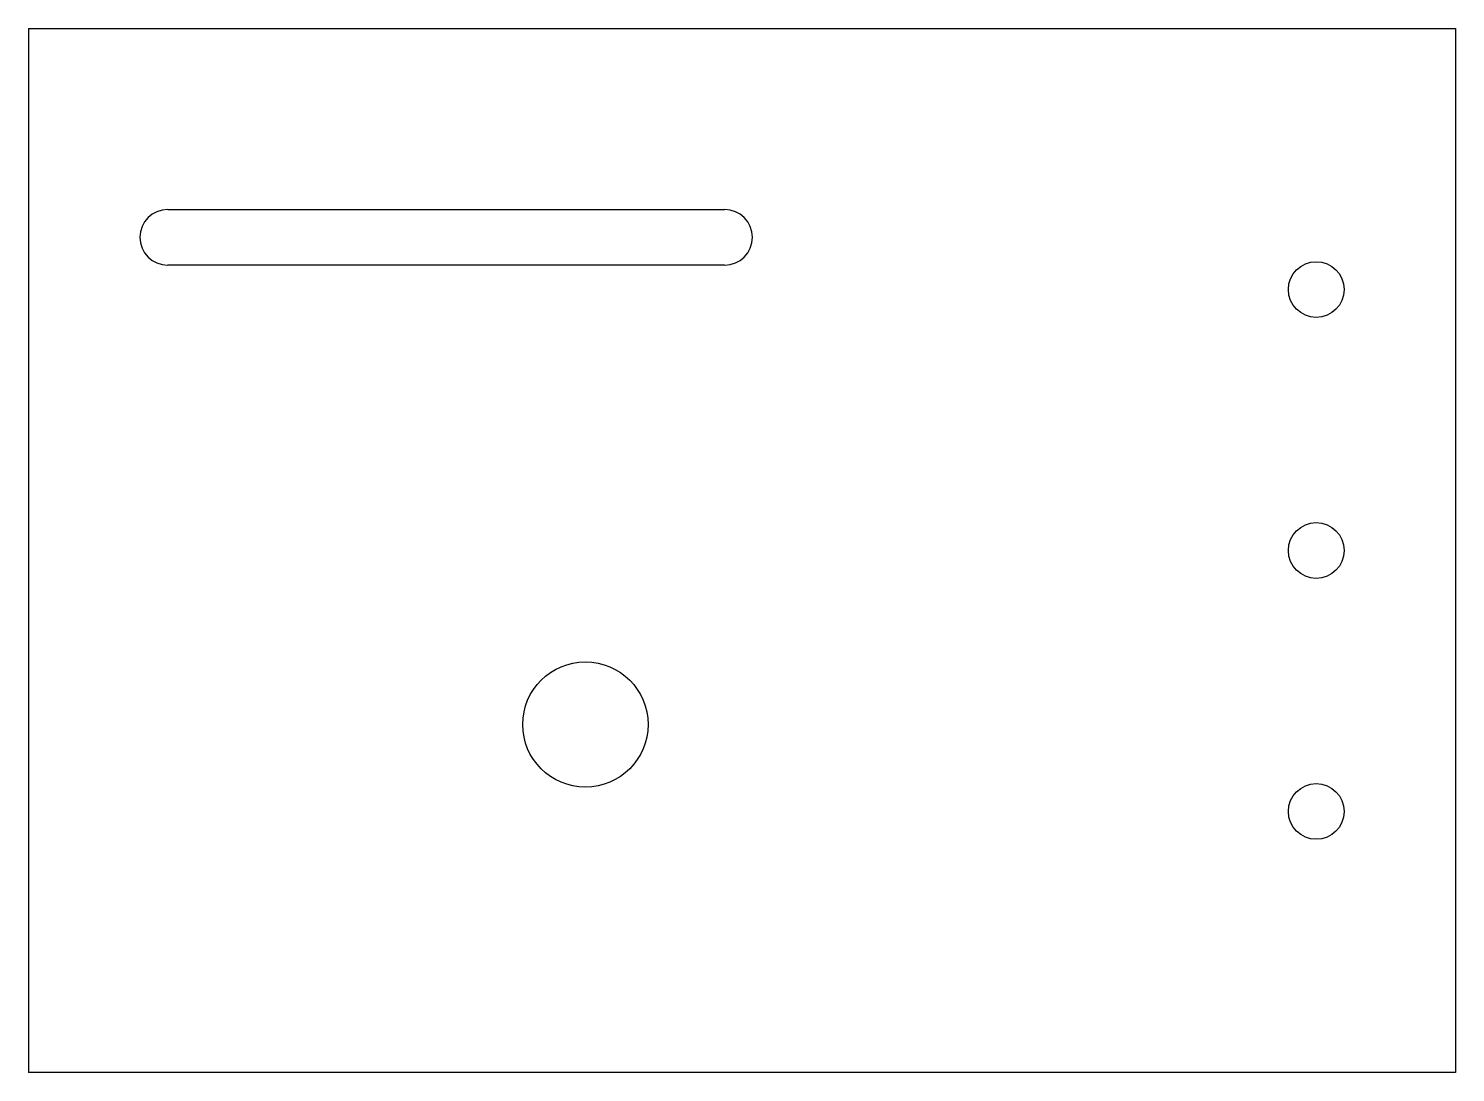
# Model space of a CAD drawing. Header units: millimetres. Extents: x -80 to 125, y -50 to 100.
import ezdxf

# ---------------------------------------------------------------- set-up
doc = ezdxf.new("R2010")
doc.units = ezdxf.units.MM

msp = doc.modelspace()

# ---------------------------------------------------------------- linework, layer by layer
at = {"color": 7, "linetype": 'Continuous', "lineweight": 25}
for p, q in [((-80, 100), (-80, -50)), ((-80, 100), (125, 100)), ((125, 100), (125, -50)), ((-60, 74), (20, 74)), ((20, 66), (-60, 66)), ((125, -50), (-80, -50))]:
    msp.add_line(p, q, dxfattribs=at)
for centre, radius in [((105, 62.5), 4), ((105, 25), 4), ((0, 0), 9), ((105, -12.5), 4)]:
    msp.add_circle(centre, radius, dxfattribs=at)
for centre, start, end in [((-60, 70), 90, 270), ((20, 70), 270, 90)]:
    msp.add_arc(centre, 4, start, end, dxfattribs=at)

doc.saveas('drawing.dxf')
